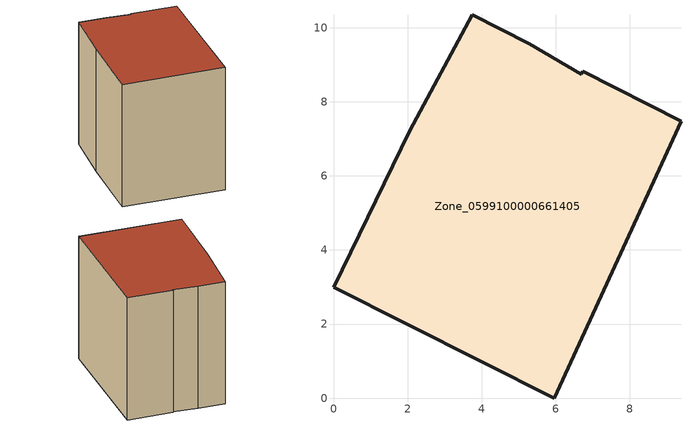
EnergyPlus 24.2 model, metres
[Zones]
Zone_0599100000661405
 floor ground (C_G): 0,2.99 2.06,7.22 3.74,10.35 5.28,9.56 6.69,8.75 6.73,8.83 9.38,7.48 5.96,0 z0.05
 wall outside (C_F): 2.06,7.22 0,2.99 5.96,0 9.38,7.48 6.73,8.83 6.69,8.75 5.28,9.56 3.74,10.35 2.06,7.22 z0.05:8.65
 roof outside (C_R): 5.28,9.56 3.74,10.35 2.06,7.22 0,2.99 5.96,0 9.38,7.48 6.73,8.83 6.69,8.75 z8.65
[BUILDING]
Pand.0599100000661405: North Axis=0; Terrain=City; Loads Convergence Tolerance Value=0.04; Temperature Convergence Tolerance Value=0.4; Solar Distribution=FullExterior; Maximum Number of Warmup Days=25; Minimum Number of Warmup Days=1
[Site:Location]
Rotterdam.The.Hague.AP_ZH_NLD Design_Conditions: Latitude=51.96; Longitude=4.45; Time Zone=1; Elevation=-4.5
[SITE:GROUNDTEMPERATURE:BUILDINGSURFACE]
18, 18, 18, 18, 18, 18, 18, 18, 18, 18, 18, 18
[MATERIAL] Thermal Absorptance=0.9; Solar Absorptance=0.7; Visible Absorptance=0.7
Name | Roughness | Thickness | Conductivity | Density | Specific Heat
G.TC.1946 | MediumSmooth | 0.15 | 1 | 540 | 1210
F.TC.1946 | Rough | 0.3 | 0.857143 | 1920 | 840
R.TC.1946 | MediumRough | 0.2 | 0.909091 | 1500 | 1000
[CONSTRUCTION]
C_G: G.TC.1946
C_F: F.TC.1946
C_R: R.TC.1946
[ZONE]
Zone_0599100000661405: Type=1; Multiplier=1; Ceiling Height=Autocalculate; Volume=Autocalculate; Floor Area=autocalculate; Part of Total Floor Area=Yes
[ZONEINFILTRATION:DESIGNFLOWRATE]
Infil_Zone_0599100000661405: Zone or ZoneList or Space or SpaceList=Zone_0599100000661405; Schedule=AlwaysOn; Design Flow Rate Calculation Method=Flow/Area; Flow Rate per Floor Area=0.003; Constant Term Coefficient=1; Temperature Term Coefficient=0; Velocity Term Coefficient=0; Velocity Squared Term Coefficient=0
[HVACTEMPLATE:ZONE:IDEALLOADSAIRSYSTEM]
Zone_0599100000661405: Maximum Heating Supply Air Temperature=50; Minimum Cooling Supply Air Temperature=13; Maximum Heating Supply Air Humidity Ratio=0.0156; Minimum Cooling Supply Air Humidity Ratio=0.0077; Heating Limit=NoLimit; Cooling Limit=NoLimit; Dehumidification Control Type=ConstantSensibleHeatRatio; Cooling Sensible Heat Ratio=0.7; Dehumidification Setpoint=60; Humidification Control Type=None; Humidification Setpoint=30; Outdoor Air Method=None; Outdoor Air Flow Rate per Person=0.00944; Outdoor Air Flow Rate per Zone Floor Area=0; Outdoor Air Flow Rate per Zone=0; Demand Controlled Ventilation Type=None; Outdoor Air Economizer Type=NoEconomizer; Heat Recovery Type=None; Sensible Heat Recovery Effectiveness=0.7; Latent Heat Recovery Effectiveness=0.65
[ZONECONTROL:THERMOSTAT]
ThermostatControl_Zone_0599100000661405: Zone or ZoneList=Zone_0599100000661405; Control Type Schedule=DualSetpointControlType; Control 1=Thermostat_Zone_0599100000661405; Temperature Difference Between Cutout And Setpoint=0
[THERMOSTATSETPOINT:DUALSETPOINT]
Thermostat_Zone_0599100000661405: Heating Setpoint Temperature Schedule=HeatingSetpoint_Zone_0599100000661405; Cooling Setpoint Temperature Schedule=CoolingSetpoint_Zone_0599100000661405
[SCHEDULE:COMPACT]
HeatingSetpoint_Zone_0599100000661405: Through: 12/31, For: AllDays, Until: 24:00, 21
CoolingSetpoint_Zone_0599100000661405: Through: 12/31, For: AllDays, Until: 24:00, 24
DualSetpointControlType: Through: 12/31, For: AllDays, Until: 24:00, 4
AlwaysOn: Through: 12/31, For: AllDays, Until: 24:00, 1
